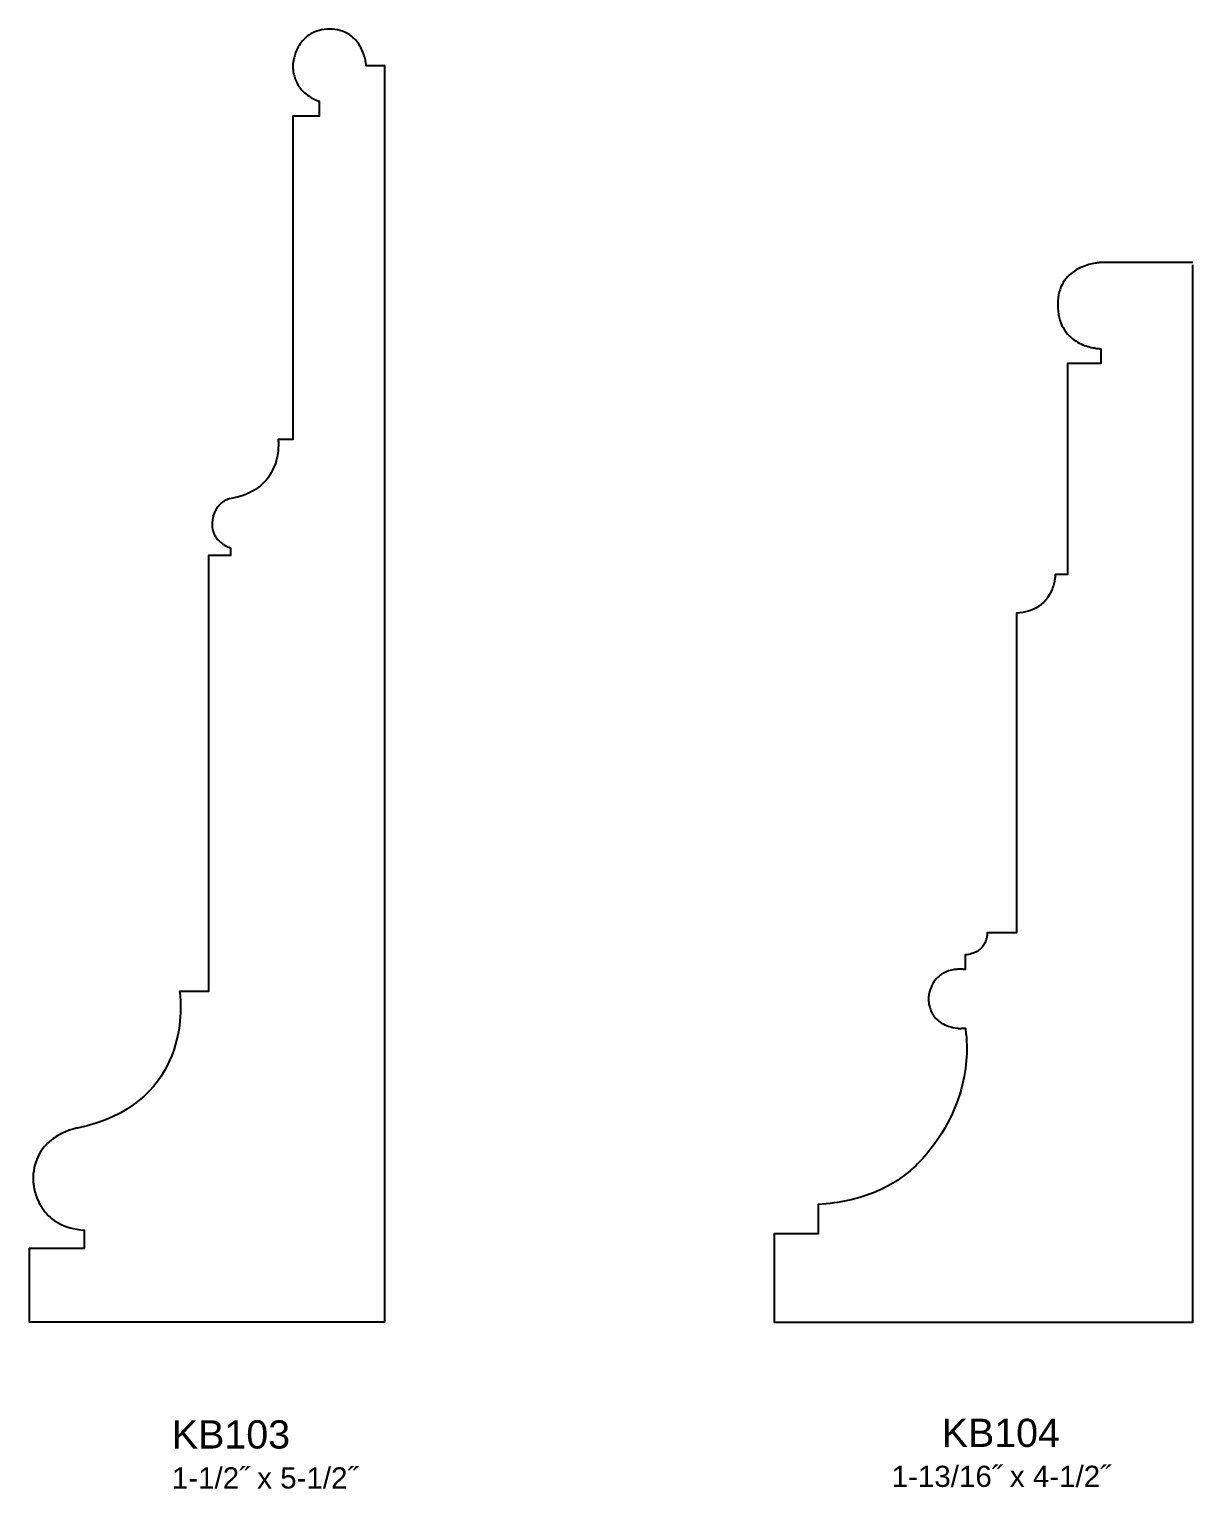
# Model space of a CAD drawing. Extents: x -7.6 to 25.2, y -14.8 to 21.1.
# Drawn here: x 0.48 to 5.44, y 4.95 to 11.16 of the extents above; entities that cross this region are included whole.
import ezdxf

# ---------------------------------------------------------------- set-up
doc = ezdxf.new("R2010")
doc.units = 0
doc.header["$MEASUREMENT"] = 0

# ---------------------------------------------------------------- blocks, each defined once
blk = doc.blocks.new('KB104')
at = {"flags": 128}
blk.add_lwpolyline([(0, 4.508), (-0.0009, 4.508), (-0.0034, 4.508), (-0.0076, 4.508), (-0.0132, 4.508), (-0.0203, 4.508), (-0.0286, 4.508), (-0.0381, 4.508), (-0.0488, 4.508), (-0.0604, 4.508), (-0.0729, 4.508), (-0.0862, 4.508), (-0.1002, 4.508), (-0.1147, 4.508), (-0.1298, 4.508), (-0.1453, 4.508), (-0.1611, 4.508), (-0.1771, 4.508), (-0.1932, 4.508), (-0.2092, 4.508), (-0.2252, 4.508), (-0.241, 4.508), (-0.2565, 4.508), (-0.2716, 4.508), (-0.2862, 4.508), (-0.3002, 4.508), (-0.3135, 4.508), (-0.326, 4.508), (-0.3376, 4.508), (-0.3482, 4.508), (-0.3577, 4.508), (-0.366, 4.508), (-0.3731, 4.508), (-0.3787, 4.508), (-0.3829, 4.508), (-0.3854, 4.508), (-0.3863, 4.508), (-0.3868, 4.508), (-0.388, 4.5079), (-0.39, 4.5078), (-0.3928, 4.5076), (-0.3962, 4.5074), (-0.4003, 4.507), (-0.405, 4.5064), (-0.4101, 4.5057), (-0.4158, 4.5048), (-0.4219, 4.5037), (-0.4284, 4.5023), (-0.4352, 4.5007), (-0.4424, 4.4989), (-0.4497, 4.4967), (-0.4573, 4.4942), (-0.465, 4.4914), (-0.4728, 4.4882), (-0.4807, 4.4846), (-0.4885, 4.4807), (-0.4963, 4.4763), (-0.504, 4.4714), (-0.5116, 4.4661), (-0.519, 4.4603), (-0.5261, 4.4539), (-0.5329, 4.4471), (-0.5394, 4.4397), (-0.5455, 4.4317), (-0.5512, 4.423), (-0.5564, 4.4138), (-0.561, 4.4039), (-0.5651, 4.3934), (-0.5685, 4.3822), (-0.5713, 4.3702), (-0.5733, 4.3576), (-0.5746, 4.3441), (-0.575, 4.3299), (-0.5746, 4.3148), (-0.5734, 4.3004), (-0.5714, 4.2869), (-0.5687, 4.2742), (-0.5654, 4.2622), (-0.5614, 4.251), (-0.5569, 4.2405), (-0.5519, 4.2307), (-0.5464, 4.2215), (-0.5404, 4.213), (-0.5341, 4.2051), (-0.5275, 4.1978), (-0.5205, 4.1911), (-0.5134, 4.185), (-0.506, 4.1793), (-0.4985, 4.1742), (-0.491, 4.1696), (-0.4833, 4.1654), (-0.4757, 4.1616), (-0.4681, 4.1583), (-0.4606, 4.1553), (-0.4533, 4.1527), (-0.4461, 4.1505), (-0.4392, 4.1485), (-0.4325, 4.1469), (-0.4262, 4.1455), (-0.4203, 4.1443), (-0.4148, 4.1434), (-0.4097, 4.1427), (-0.4052, 4.1421), (-0.4013, 4.1417), (-0.3979, 4.1415), (-0.3952, 4.1413), (-0.3933, 4.1412), (-0.392, 4.1412), (-0.3916, 4.1411), (-0.3916, 4.141), (-0.3916, 4.1406), (-0.3916, 4.1399), (-0.3916, 4.139), (-0.3916, 4.1379), (-0.3916, 4.1365), (-0.3916, 4.135), (-0.3916, 4.1333), (-0.3916, 4.1314), (-0.3916, 4.1294), (-0.3916, 4.1272), (-0.3916, 4.1249), (-0.3916, 4.1226), (-0.3916, 4.1201), (-0.3916, 4.1176), (-0.3916, 4.1151), (-0.3916, 4.1125), (-0.3916, 4.1099), (-0.3916, 4.1073), (-0.3916, 4.1047), (-0.3916, 4.1022), (-0.3916, 4.0997), (-0.3916, 4.0972), (-0.3916, 4.0949), (-0.3916, 4.0926), (-0.3916, 4.0904), (-0.3916, 4.0884), (-0.3916, 4.0865), (-0.3916, 4.0848), (-0.3916, 4.0833), (-0.3916, 4.0819), (-0.3916, 4.0808), (-0.3916, 4.0799), (-0.3916, 4.0792), (-0.3916, 4.0788), (-0.3916, 4.0787), (-0.392, 4.0787), (-0.3929, 4.0787), (-0.3944, 4.0787), (-0.3965, 4.0787), (-0.3991, 4.0787), (-0.4021, 4.0787), (-0.4056, 4.0787), (-0.4095, 4.0787), (-0.4137, 4.0787), (-0.4183, 4.0787), (-0.4232, 4.0787), (-0.4283, 4.0787), (-0.4336, 4.0787), (-0.4392, 4.0787), (-0.4448, 4.0787), (-0.4506, 4.0787), (-0.4565, 4.0787), (-0.4623, 4.0787), (-0.4682, 4.0787), (-0.4741, 4.0787), (-0.4799, 4.0787), (-0.4855, 4.0787), (-0.491, 4.0787), (-0.4964, 4.0787), (-0.5015, 4.0787), (-0.5064, 4.0787), (-0.511, 4.0787), (-0.5152, 4.0787), (-0.5191, 4.0787), (-0.5226, 4.0787), (-0.5256, 4.0787), (-0.5282, 4.0787), (-0.5303, 4.0787), (-0.5318, 4.0787), (-0.5327, 4.0787), (-0.5331, 4.0787), (-0.5331, 4.0766), (-0.5331, 4.0707), (-0.5331, 4.061), (-0.5331, 4.0479), (-0.5331, 4.0315), (-0.5331, 4.0122), (-0.5331, 3.99), (-0.5331, 3.9654), (-0.5331, 3.9384), (-0.5331, 3.9093), (-0.5331, 3.8784), (-0.5331, 3.8459), (-0.5331, 3.812), (-0.5331, 3.7769), (-0.5331, 3.7409), (-0.5331, 3.7043), (-0.5331, 3.6671), (-0.5331, 3.6298), (-0.5331, 3.5924), (-0.5331, 3.5553), (-0.5331, 3.5186), (-0.5331, 3.4826), (-0.5331, 3.4475), (-0.5331, 3.4136), (-0.5331, 3.3811), (-0.5331, 3.3502), (-0.5331, 3.3211), (-0.5331, 3.2942), (-0.5331, 3.2695), (-0.5331, 3.2474), (-0.5331, 3.228), (-0.5331, 3.2117), (-0.5331, 3.1985), (-0.5331, 3.1889), (-0.5331, 3.1829), (-0.5331, 3.1809), (-0.5332, 3.1809), (-0.5335, 3.1809), (-0.5341, 3.1809), (-0.5349, 3.1809), (-0.5358, 3.1809), (-0.5369, 3.1809), (-0.5382, 3.1809), (-0.5397, 3.1809), (-0.5412, 3.1809), (-0.5429, 3.1809), (-0.5447, 3.1809), (-0.5466, 3.1809), (-0.5486, 3.1809), (-0.5507, 3.1809), (-0.5528, 3.1809), (-0.5549, 3.1809), (-0.5571, 3.1809), (-0.5593, 3.1809), (-0.5614, 3.1809), (-0.5636, 3.1809), (-0.5657, 3.1809), (-0.5678, 3.1809), (-0.5699, 3.1809), (-0.5719, 3.1809), (-0.5738, 3.1809), (-0.5756, 3.1809), (-0.5773, 3.1809), (-0.5788, 3.1809), (-0.5803, 3.1809), (-0.5816, 3.1809), (-0.5827, 3.1809), (-0.5837, 3.1809), (-0.5844, 3.1809), (-0.585, 3.1809), (-0.5853, 3.1809), (-0.5854, 3.1809), (-0.5855, 3.1805), (-0.5855, 3.1795), (-0.5855, 3.1778), (-0.5857, 3.1755), (-0.5859, 3.1726), (-0.5862, 3.1692), (-0.5866, 3.1653), (-0.5872, 3.161), (-0.588, 3.1563), (-0.589, 3.1512), (-0.5901, 3.1457), (-0.5915, 3.14), (-0.5932, 3.134), (-0.5951, 3.1278), (-0.5973, 3.1214), (-0.5999, 3.1149), (-0.6027, 3.1082), (-0.606, 3.1016), (-0.6096, 3.0949), (-0.6136, 3.0882), (-0.6181, 3.0816), (-0.6229, 3.0751), (-0.6283, 3.0687), (-0.6341, 3.0625), (-0.6405, 3.0565), (-0.6474, 3.0508), (-0.6548, 3.0454), (-0.6628, 3.0403), (-0.6714, 3.0356), (-0.6806, 3.0313), (-0.6905, 3.0274), (-0.701, 3.0241), (-0.7121, 3.0212), (-0.724, 3.019), (-0.7366, 3.0174), (-0.75, 3.0164), (-0.75, 3.0133), (-0.75, 3.0042), (-0.75, 2.9896), (-0.75, 2.9697), (-0.75, 2.9449), (-0.75, 2.9156), (-0.75, 2.8821), (-0.75, 2.8447), (-0.75, 2.8038), (-0.75, 2.7598), (-0.75, 2.713), (-0.75, 2.6637), (-0.75, 2.6123), (-0.75, 2.5592), (-0.75, 2.5047), (-0.75, 2.4491), (-0.75, 2.3929), (-0.75, 2.3363), (-0.75, 2.2796), (-0.75, 2.2234), (-0.75, 2.1678), (-0.75, 2.1133), (-0.75, 2.0602), (-0.75, 2.0088), (-0.75, 1.9595), (-0.75, 1.9127), (-0.75, 1.8687), (-0.75, 1.8278), (-0.75, 1.7904), (-0.75, 1.7569), (-0.75, 1.7276), (-0.75, 1.7028), (-0.75, 1.6829), (-0.75, 1.6683), (-0.75, 1.6592), (-0.75, 1.6562), (-0.7502, 1.6562), (-0.7511, 1.6562), (-0.7524, 1.6562), (-0.7542, 1.6562), (-0.7565, 1.6562), (-0.7592, 1.6562), (-0.7623, 1.6562), (-0.7657, 1.6562), (-0.7695, 1.6562), (-0.7735, 1.6562), (-0.7778, 1.6562), (-0.7824, 1.6562), (-0.7871, 1.6562), (-0.792, 1.6562), (-0.797, 1.6562), (-0.8021, 1.6562), (-0.8073, 1.6562), (-0.8125, 1.6562), (-0.8177, 1.6562), (-0.8228, 1.6562), (-0.8279, 1.6562), (-0.8329, 1.6562), (-0.8378, 1.6562), (-0.8425, 1.6562), (-0.8471, 1.6562), (-0.8514, 1.6562), (-0.8554, 1.6562), (-0.8592, 1.6562), (-0.8626, 1.6562), (-0.8657, 1.6562), (-0.8684, 1.6562), (-0.8707, 1.6562), (-0.8725, 1.6562), (-0.8738, 1.6562), (-0.8747, 1.6562), (-0.8749, 1.6562), (-0.8749, 1.656), (-0.8749, 1.6554), (-0.875, 1.6544), (-0.875, 1.6532), (-0.8751, 1.6516), (-0.8752, 1.6497), (-0.8754, 1.6475), (-0.8757, 1.6451), (-0.876, 1.6425), (-0.8765, 1.6396), (-0.8771, 1.6366), (-0.8778, 1.6334), (-0.8787, 1.63), (-0.8797, 1.6266), (-0.8809, 1.623), (-0.8823, 1.6194), (-0.8839, 1.6156), (-0.8857, 1.6119), (-0.8877, 1.6081), (-0.89, 1.6044), (-0.8925, 1.6006), (-0.8952, 1.5969), (-0.8983, 1.5933), (-0.9016, 1.5898), (-0.9052, 1.5864), (-0.9091, 1.5831), (-0.9134, 1.58), (-0.918, 1.577), (-0.923, 1.5743), (-0.9283, 1.5718), (-0.934, 1.5695), (-0.9401, 1.5675), (-0.9466, 1.5657), (-0.9535, 1.5643), (-0.9609, 1.5632), (-0.9687, 1.5624), (-0.9687, 1.5623), (-0.9687, 1.5619), (-0.9687, 1.5612), (-0.9687, 1.5603), (-0.9687, 1.5591), (-0.9687, 1.5578), (-0.9687, 1.5562), (-0.9687, 1.5545), (-0.9687, 1.5527), (-0.9687, 1.5506), (-0.9687, 1.5485), (-0.9687, 1.5462), (-0.9687, 1.5439), (-0.9687, 1.5414), (-0.9687, 1.5389), (-0.9687, 1.5364), (-0.9687, 1.5338), (-0.9687, 1.5312), (-0.9687, 1.5286), (-0.9687, 1.526), (-0.9687, 1.5234), (-0.9687, 1.5209), (-0.9687, 1.5185), (-0.9687, 1.5161), (-0.9687, 1.5139), (-0.9687, 1.5117), (-0.9687, 1.5097), (-0.9687, 1.5078), (-0.9687, 1.5061), (-0.9687, 1.5045), (-0.9687, 1.5032), (-0.9687, 1.5021), (-0.9687, 1.5011), (-0.9687, 1.5005), (-0.9687, 1.5001), (-0.9687, 1.4999), (-0.969, 1.5), (-0.9699, 1.5001), (-0.9714, 1.5003), (-0.9734, 1.5005), (-0.9759, 1.5008), (-0.9789, 1.501), (-0.9823, 1.5012), (-0.9861, 1.5013), (-0.9903, 1.5013), (-0.9948, 1.5013), (-0.9997, 1.5011), (-1.0048, 1.5007), (-1.0101, 1.5002), (-1.0157, 1.4995), (-1.0214, 1.4985), (-1.0273, 1.4973), (-1.0332, 1.4958), (-1.0393, 1.494), (-1.0454, 1.4919), (-1.0515, 1.4894), (-1.0576, 1.4865), (-1.0637, 1.4833), (-1.0696, 1.4797), (-1.0755, 1.4756), (-1.0812, 1.471), (-1.0867, 1.4659), (-1.092, 1.4603), (-1.0971, 1.4542), (-1.1018, 1.4475), (-1.1063, 1.4403), (-1.1104, 1.4324), (-1.1141, 1.4239), (-1.1175, 1.4147), (-1.1203, 1.4048), (-1.1228, 1.3943), (-1.1247, 1.383), (-1.1247, 1.3821), (-1.1248, 1.3808), (-1.1248, 1.3791), (-1.1248, 1.3769), (-1.1248, 1.3744), (-1.1248, 1.3716), (-1.1246, 1.3684), (-1.1244, 1.365), (-1.124, 1.3612), (-1.1236, 1.3573), (-1.1229, 1.3531), (-1.1221, 1.3487), (-1.1211, 1.3441), (-1.1198, 1.3394), (-1.1184, 1.3346), (-1.1167, 1.3297), (-1.1147, 1.3247), (-1.1124, 1.3197), (-1.1098, 1.3146), (-1.1069, 1.3096), (-1.1037, 1.3045), (-1.1001, 1.2996), (-1.096, 1.2947), (-1.0916, 1.2899), (-1.0868, 1.2853), (-1.0815, 1.2808), (-1.0758, 1.2765), (-1.0695, 1.2724), (-1.0628, 1.2685), (-1.0555, 1.2649), (-1.0477, 1.2615), (-1.0394, 1.2585), (-1.0304, 1.2558), (-1.0209, 1.2535), (-1.0107, 1.2515), (-0.9999, 1.2499), (-0.9993, 1.2499), (-0.9986, 1.2498), (-0.9979, 1.2497), (-0.9971, 1.2497), (-0.9963, 1.2496), (-0.9955, 1.2496), (-0.9947, 1.2496), (-0.9939, 1.2496), (-0.993, 1.2496), (-0.9921, 1.2496), (-0.9912, 1.2496), (-0.9903, 1.2496), (-0.9894, 1.2496), (-0.9885, 1.2496), (-0.9875, 1.2496), (-0.9866, 1.2497), (-0.9856, 1.2497), (-0.9847, 1.2497), (-0.9837, 1.2498), (-0.9828, 1.2498), (-0.9818, 1.2498), (-0.9808, 1.2499), (-0.9799, 1.2499), (-0.979, 1.2499), (-0.978, 1.25), (-0.9771, 1.25), (-0.9762, 1.25), (-0.9753, 1.25), (-0.9744, 1.25), (-0.9735, 1.25), (-0.9726, 1.25), (-0.9718, 1.25), (-0.971, 1.25), (-0.9702, 1.25), (-0.9694, 1.25), (-0.9687, 1.2499), (-0.968, 1.2461), (-0.9672, 1.2413), (-0.9663, 1.2353), (-0.9654, 1.2284), (-0.9646, 1.2206), (-0.9637, 1.2118), (-0.963, 1.202), (-0.9624, 1.1915), (-0.962, 1.18), (-0.9618, 1.1678), (-0.9619, 1.1548), (-0.9623, 1.141), (-0.963, 1.1266), (-0.9641, 1.1115), (-0.9657, 1.0957), (-0.9677, 1.0793), (-0.9702, 1.0623), (-0.9733, 1.0448), (-0.977, 1.0268), (-0.9813, 1.0083), (-0.9863, 0.9893), (-0.992, 0.9699), (-0.9985, 0.9501), (-1.0058, 0.93), (-1.0139, 0.9096), (-1.0229, 0.8888), (-1.0329, 0.8678), (-1.0438, 0.8466), (-1.0557, 0.8252), (-1.0687, 0.8037), (-1.0827, 0.782), (-1.0979, 0.7602), (-1.1143, 0.7383), (-1.1319, 0.7164), (-1.1508, 0.6946), (-1.171, 0.6727), (-1.1789, 0.6652), (-1.1869, 0.6578), (-1.1951, 0.6505), (-1.2035, 0.6434), (-1.212, 0.6363), (-1.2207, 0.6294), (-1.2295, 0.6226), (-1.2385, 0.616), (-1.2478, 0.6095), (-1.2572, 0.6031), (-1.2668, 0.5969), (-1.2766, 0.5909), (-1.2866, 0.585), (-1.2969, 0.5793), (-1.3074, 0.5737), (-1.3181, 0.5683), (-1.3291, 0.563), (-1.3403, 0.5579), (-1.3518, 0.553), (-1.3636, 0.5483), (-1.3756, 0.5438), (-1.3879, 0.5394), (-1.4005, 0.5353), (-1.4134, 0.5313), (-1.4266, 0.5275), (-1.4401, 0.524), (-1.4539, 0.5206), (-1.4681, 0.5174), (-1.4825, 0.5145), (-1.4973, 0.5117), (-1.5125, 0.5092), (-1.528, 0.5069), (-1.5439, 0.5048), (-1.5601, 0.503), (-1.5767, 0.5014), (-1.5937, 0.5), (-1.5937, 0.4997), (-1.5937, 0.4989), (-1.5937, 0.4975), (-1.5937, 0.4957), (-1.5937, 0.4934), (-1.5937, 0.4907), (-1.5937, 0.4876), (-1.5937, 0.4842), (-1.5937, 0.4804), (-1.5937, 0.4764), (-1.5937, 0.4721), (-1.5937, 0.4676), (-1.5937, 0.4628), (-1.5937, 0.458), (-1.5937, 0.453), (-1.5937, 0.4478), (-1.5937, 0.4427), (-1.5937, 0.4375), (-1.5937, 0.4323), (-1.5937, 0.4271), (-1.5937, 0.422), (-1.5937, 0.417), (-1.5937, 0.4121), (-1.5937, 0.4074), (-1.5937, 0.4029), (-1.5937, 0.3985), (-1.5937, 0.3945), (-1.5937, 0.3907), (-1.5937, 0.3873), (-1.5937, 0.3842), (-1.5937, 0.3815), (-1.5937, 0.3793), (-1.5937, 0.3774), (-1.5937, 0.3761), (-1.5937, 0.3753), (-1.5937, 0.375), (-1.5941, 0.375), (-1.5953, 0.375), (-1.5973, 0.375), (-1.6001, 0.375), (-1.6035, 0.375), (-1.6075, 0.375), (-1.6122, 0.375), (-1.6173, 0.375), (-1.623, 0.375), (-1.629, 0.375), (-1.6355, 0.375), (-1.6423, 0.375), (-1.6493, 0.375), (-1.6567, 0.375), (-1.6642, 0.375), (-1.6718, 0.375), (-1.6796, 0.375), (-1.6874, 0.375), (-1.6952, 0.375), (-1.703, 0.375), (-1.7106, 0.375), (-1.7181, 0.375), (-1.7255, 0.375), (-1.7325, 0.375), (-1.7393, 0.375), (-1.7458, 0.375), (-1.7519, 0.375), (-1.7575, 0.375), (-1.7626, 0.375), (-1.7673, 0.375), (-1.7713, 0.375), (-1.7747, 0.375), (-1.7775, 0.375), (-1.7795, 0.375), (-1.7807, 0.375), (-1.7812, 0.375), (-1.7812, 0.3741), (-1.7812, 0.3716), (-1.7812, 0.3676), (-1.7812, 0.3621), (-1.7812, 0.3553), (-1.7812, 0.3472), (-1.7812, 0.338), (-1.7812, 0.3277), (-1.7812, 0.3164), (-1.7812, 0.3042), (-1.7812, 0.2913), (-1.7812, 0.2778), (-1.7812, 0.2636), (-1.7812, 0.249), (-1.7812, 0.2339), (-1.7812, 0.2186), (-1.7812, 0.2031), (-1.7812, 0.1875), (-1.7812, 0.1719), (-1.7812, 0.1564), (-1.7812, 0.141), (-1.7812, 0.126), (-1.7812, 0.1114), (-1.7812, 0.0972), (-1.7812, 0.0836), (-1.7812, 0.0707), (-1.7812, 0.0586), (-1.7812, 0.0473), (-1.7812, 0.037), (-1.7812, 0.0278), (-1.7812, 0.0197), (-1.7812, 0.0129), (-1.7812, 0.0074), (-1.7812, 0.0033), (-1.7812, 0.0009), (-1.7812, 0), (-1.7771, 0), (-1.7653, 0), (-1.7461, 0), (-1.7201, 0), (-1.6876, 0), (-1.6492, 0), (-1.6053, 0), (-1.5564, 0), (-1.5029, 0), (-1.4452, 0), (-1.3839, 0), (-1.3194, 0), (-1.2521, 0), (-1.1826, 0), (-1.1112, 0), (-1.0384, 0), (-0.9647, 0), (-0.8906, 0), (-0.8164, 0), (-0.7428, 0), (-0.67, 0), (-0.5986, 0), (-0.529, 0), (-0.4618, 0), (-0.3973, 0), (-0.336, 0), (-0.2783, 0), (-0.2248, 0), (-0.1758, 0), (-0.1319, 0), (-0.0935, 0), (-0.0611, 0), (-0.035, 0), (-0.0159, 0), (-0.004, 0), (0, 0), (0, 0.0102), (0, 0.0402), (0, 0.0887), (0, 0.1546), (0, 0.2367), (0, 0.3339), (0, 0.445), (0, 0.5689), (0, 0.7044), (0, 0.8503), (0, 1.0054), (0, 1.1687), (0, 1.339), (0, 1.515), (0, 1.6957), (0, 1.8799), (0, 2.0663), (0, 2.254), (0, 2.4416), (0, 2.6281), (0, 2.8123), (0, 2.993), (0, 3.169), (0, 3.3392), (0, 3.5025), (0, 3.6577), (0, 3.8036), (0, 3.9391), (0, 4.0629), (0, 4.1741), (0, 4.2713), (0, 4.3534), (0, 4.4193), (0, 4.4678), (0, 4.4977)], dxfattribs=at)
blk = doc.blocks.new('KB103')
at = {"flags": 128}
blk.add_lwpolyline([(0, 2.4493), (0, 2.6717), (0, 2.8941), (0, 3.1152), (0, 3.3335), (0, 3.5477), (0, 3.7563), (0, 3.9581), (0, 4.1517), (0, 4.3356), (0, 4.5086), (0, 4.6691), (0, 4.8159), (0, 4.9477), (0, 5.0629), (0, 5.1602), (0, 5.2383), (0, 5.2958), (0, 5.3435), (-0.0002, 5.3435), (-0.0007, 5.3435), (-0.0015, 5.3435), (-0.0027, 5.3435), (-0.0041, 5.3435), (-0.0058, 5.3435), (-0.0078, 5.3435), (-0.0099, 5.3435), (-0.0123, 5.3435), (-0.0148, 5.3435), (-0.0175, 5.3435), (-0.0204, 5.3435), (-0.0233, 5.3435), (-0.0264, 5.3435), (-0.0296, 5.3435), (-0.0328, 5.3435), (-0.036, 5.3435), (-0.0393, 5.3435), (-0.0426, 5.3435), (-0.0458, 5.3435), (-0.049, 5.3435), (-0.0522, 5.3435), (-0.0553, 5.3435), (-0.0582, 5.3435), (-0.0611, 5.3435), (-0.0638, 5.3435), (-0.0663, 5.3435), (-0.0687, 5.3435), (-0.0708, 5.3435), (-0.0728, 5.3435), (-0.0745, 5.3435), (-0.0759, 5.3435), (-0.0771, 5.3435), (-0.0779, 5.3435), (-0.0784, 5.3435), (-0.0786, 5.3435), (-0.0786, 5.3438), (-0.0787, 5.3449), (-0.0789, 5.3465), (-0.0791, 5.3488), (-0.0795, 5.3517), (-0.08, 5.355), (-0.0806, 5.3589), (-0.0814, 5.3632), (-0.0824, 5.3679), (-0.0836, 5.3729), (-0.0849, 5.3783), (-0.0865, 5.384), (-0.0884, 5.3899), (-0.0905, 5.396), (-0.0929, 5.4022), (-0.0955, 5.4086), (-0.0985, 5.4151), (-0.1018, 5.4216), (-0.1054, 5.4281), (-0.1094, 5.4346), (-0.1137, 5.4409), (-0.1185, 5.4472), (-0.1236, 5.4533), (-0.1292, 5.4592), (-0.1352, 5.4649), (-0.1417, 5.4702), (-0.1486, 5.4753), (-0.156, 5.48), (-0.164, 5.4843), (-0.1724, 5.4881), (-0.1814, 5.4915), (-0.1909, 5.4943), (-0.201, 5.4966), (-0.2117, 5.4983), (-0.2229, 5.4994), (-0.2348, 5.4997), (-0.2467, 5.4994), (-0.258, 5.4984), (-0.2687, 5.4968), (-0.2788, 5.4946), (-0.2883, 5.4918), (-0.2973, 5.4886), (-0.3057, 5.4849), (-0.3136, 5.4808), (-0.321, 5.4762), (-0.328, 5.4714), (-0.3344, 5.4662), (-0.3404, 5.4608), (-0.346, 5.4551), (-0.3511, 5.4492), (-0.3559, 5.4432), (-0.3602, 5.4371), (-0.3642, 5.4309), (-0.3678, 5.4246), (-0.3711, 5.4184), (-0.3741, 5.4121), (-0.3767, 5.406), (-0.3791, 5.4), (-0.3812, 5.3941), (-0.383, 5.3885), (-0.3846, 5.383), (-0.386, 5.3778), (-0.3871, 5.373), (-0.3881, 5.3685), (-0.3889, 5.3643), (-0.3895, 5.3606), (-0.39, 5.3574), (-0.3904, 5.3547), (-0.3906, 5.3525), (-0.3908, 5.3509), (-0.3909, 5.3499), (-0.3909, 5.3495), (-0.3909, 5.3492), (-0.391, 5.3485), (-0.391, 5.3472), (-0.3911, 5.3455), (-0.3911, 5.3433), (-0.3911, 5.3408), (-0.391, 5.3378), (-0.3908, 5.3345), (-0.3906, 5.3308), (-0.3902, 5.3269), (-0.3896, 5.3226), (-0.389, 5.3181), (-0.3881, 5.3133), (-0.3871, 5.3083), (-0.3858, 5.3031), (-0.3843, 5.2978), (-0.3826, 5.2923), (-0.3806, 5.2867), (-0.3783, 5.281), (-0.3757, 5.2752), (-0.3728, 5.2694), (-0.3696, 5.2636), (-0.366, 5.2577), (-0.362, 5.2519), (-0.3576, 5.2462), (-0.3529, 5.2405), (-0.3476, 5.2349), (-0.342, 5.2295), (-0.3359, 5.2242), (-0.3292, 5.2191), (-0.3221, 5.2141), (-0.3145, 5.2094), (-0.3063, 5.205), (-0.2975, 5.2008), (-0.2882, 5.1969), (-0.2783, 5.1934), (-0.2783, 5.1932), (-0.2783, 5.1928), (-0.2783, 5.1921), (-0.2783, 5.1912), (-0.2783, 5.19), (-0.2783, 5.1886), (-0.2783, 5.187), (-0.2783, 5.1853), (-0.2783, 5.1833), (-0.2783, 5.1812), (-0.2783, 5.179), (-0.2783, 5.1767), (-0.2783, 5.1743), (-0.2783, 5.1717), (-0.2783, 5.1692), (-0.2783, 5.1665), (-0.2783, 5.1639), (-0.2783, 5.1612), (-0.2783, 5.1585), (-0.2783, 5.1558), (-0.2783, 5.1532), (-0.2783, 5.1506), (-0.2783, 5.1481), (-0.2783, 5.1457), (-0.2783, 5.1434), (-0.2783, 5.1411), (-0.2783, 5.1391), (-0.2783, 5.1371), (-0.2783, 5.1353), (-0.2783, 5.1338), (-0.2783, 5.1324), (-0.2783, 5.1312), (-0.2783, 5.1303), (-0.2783, 5.1296), (-0.2783, 5.1291), (-0.2783, 5.129), (-0.2786, 5.129), (-0.2793, 5.129), (-0.2805, 5.129), (-0.2822, 5.129), (-0.2842, 5.129), (-0.2867, 5.129), (-0.2894, 5.129), (-0.2925, 5.129), (-0.2959, 5.129), (-0.2996, 5.129), (-0.3035, 5.129), (-0.3075, 5.129), (-0.3118, 5.129), (-0.3162, 5.129), (-0.3207, 5.129), (-0.3253, 5.129), (-0.33, 5.129), (-0.3347, 5.129), (-0.3394, 5.129), (-0.344, 5.129), (-0.3487, 5.129), (-0.3532, 5.129), (-0.3576, 5.129), (-0.3618, 5.129), (-0.3659, 5.129), (-0.3698, 5.129), (-0.3735, 5.129), (-0.3768, 5.129), (-0.3799, 5.129), (-0.3827, 5.129), (-0.3852, 5.129), (-0.3872, 5.129), (-0.3889, 5.129), (-0.3901, 5.129), (-0.3908, 5.129), (-0.3911, 5.129), (-0.3911, 5.1259), (-0.3911, 5.1167), (-0.3911, 5.1019), (-0.3911, 5.0818), (-0.3911, 5.0568), (-0.3911, 5.0271), (-0.3911, 4.9933), (-0.3911, 4.9555), (-0.3911, 4.9142), (-0.3911, 4.8697), (-0.3911, 4.8223), (-0.3911, 4.7725), (-0.3911, 4.7206), (-0.3911, 4.6669), (-0.3911, 4.6118), (-0.3911, 4.5556), (-0.3911, 4.4988), (-0.3911, 4.4415), (-0.3911, 4.3843), (-0.3911, 4.3274), (-0.3911, 4.2712), (-0.3911, 4.2161), (-0.3911, 4.1624), (-0.3911, 4.1105), (-0.3911, 4.0607), (-0.3911, 4.0134), (-0.3911, 3.9689), (-0.3911, 3.9276), (-0.3911, 3.8898), (-0.3911, 3.8559), (-0.3911, 3.8263), (-0.3911, 3.8012), (-0.3911, 3.7811), (-0.3911, 3.7663), (-0.3911, 3.7572), (-0.3911, 3.7541), (-0.3912, 3.7541), (-0.3916, 3.7541), (-0.3923, 3.7541), (-0.3932, 3.7541), (-0.3944, 3.7541), (-0.3957, 3.7541), (-0.3972, 3.7541), (-0.399, 3.7541), (-0.4008, 3.7541), (-0.4029, 3.7541), (-0.405, 3.7541), (-0.4073, 3.7541), (-0.4096, 3.7541), (-0.4121, 3.7541), (-0.4146, 3.7541), (-0.4171, 3.7541), (-0.4197, 3.7541), (-0.4223, 3.7541), (-0.4249, 3.7541), (-0.4275, 3.7541), (-0.4301, 3.7541), (-0.4326, 3.7541), (-0.435, 3.7541), (-0.4374, 3.7541), (-0.4396, 3.7541), (-0.4418, 3.7541), (-0.4438, 3.7541), (-0.4457, 3.7541), (-0.4474, 3.7541), (-0.4489, 3.7541), (-0.4503, 3.7541), (-0.4514, 3.7541), (-0.4523, 3.7541), (-0.453, 3.7541), (-0.4534, 3.7541), (-0.4536, 3.7541), (-0.4535, 3.7536), (-0.4534, 3.7522), (-0.4532, 3.7498), (-0.4529, 3.7467), (-0.4527, 3.7428), (-0.4526, 3.7381), (-0.4526, 3.7327), (-0.4526, 3.7267), (-0.4529, 3.7202), (-0.4534, 3.713), (-0.4541, 3.7054), (-0.455, 3.6974), (-0.4563, 3.6889), (-0.458, 3.6802), (-0.46, 3.6711), (-0.4625, 3.6618), (-0.4655, 3.6523), (-0.4689, 3.6426), (-0.4729, 3.6329), (-0.4775, 3.6231), (-0.4826, 3.6134), (-0.4885, 3.6037), (-0.495, 3.5941), (-0.5022, 3.5846), (-0.5102, 3.5754), (-0.519, 3.5664), (-0.5287, 3.5577), (-0.5392, 3.5494), (-0.5506, 3.5415), (-0.563, 3.534), (-0.5764, 3.5271), (-0.5908, 3.5207), (-0.6062, 3.5149), (-0.6228, 3.5098), (-0.6404, 3.5054), (-0.6593, 3.5017), (-0.6615, 3.5012), (-0.6639, 3.5006), (-0.6663, 3.4998), (-0.6688, 3.4989), (-0.6714, 3.4979), (-0.674, 3.4968), (-0.6767, 3.4955), (-0.6794, 3.4941), (-0.6822, 3.4926), (-0.685, 3.4909), (-0.6877, 3.489), (-0.6905, 3.4871), (-0.6933, 3.4849), (-0.6961, 3.4827), (-0.6988, 3.4802), (-0.7015, 3.4776), (-0.7042, 3.4749), (-0.7068, 3.472), (-0.7093, 3.469), (-0.7118, 3.4658), (-0.7142, 3.4624), (-0.7165, 3.4589), (-0.7187, 3.4552), (-0.7208, 3.4513), (-0.7228, 3.4473), (-0.7247, 3.4431), (-0.7264, 3.4387), (-0.728, 3.4341), (-0.7295, 3.4294), (-0.7307, 3.4245), (-0.7318, 3.4194), (-0.7327, 3.4141), (-0.7335, 3.4087), (-0.734, 3.403), (-0.7343, 3.3972), (-0.7345, 3.3912), (-0.7343, 3.3851), (-0.7338, 3.3794), (-0.7329, 3.3738), (-0.7318, 3.3684), (-0.7303, 3.3633), (-0.7287, 3.3583), (-0.7267, 3.3536), (-0.7246, 3.3491), (-0.7222, 3.3447), (-0.7197, 3.3406), (-0.717, 3.3367), (-0.7142, 3.3329), (-0.7112, 3.3293), (-0.7082, 3.326), (-0.705, 3.3228), (-0.7018, 3.3198), (-0.6986, 3.3169), (-0.6953, 3.3142), (-0.6921, 3.3117), (-0.6888, 3.3094), (-0.6856, 3.3072), (-0.6825, 3.3052), (-0.6795, 3.3034), (-0.6765, 3.3017), (-0.6737, 3.3002), (-0.671, 3.2988), (-0.6684, 3.2975), (-0.6661, 3.2964), (-0.6639, 3.2955), (-0.662, 3.2947), (-0.6603, 3.294), (-0.6589, 3.2934), (-0.6577, 3.293), (-0.6569, 3.2927), (-0.6564, 3.2925), (-0.6562, 3.2924), (-0.6562, 3.2924), (-0.6562, 3.2922), (-0.6562, 3.2918), (-0.6562, 3.2914), (-0.6562, 3.2908), (-0.6562, 3.2901), (-0.6562, 3.2894), (-0.6562, 3.2885), (-0.6562, 3.2876), (-0.6562, 3.2865), (-0.6562, 3.2855), (-0.6562, 3.2843), (-0.6562, 3.2832), (-0.6562, 3.2819), (-0.6562, 3.2807), (-0.6562, 3.2794), (-0.6562, 3.2781), (-0.6562, 3.2768), (-0.6562, 3.2755), (-0.6562, 3.2742), (-0.6562, 3.2729), (-0.6562, 3.2717), (-0.6562, 3.2705), (-0.6562, 3.2693), (-0.6562, 3.2682), (-0.6562, 3.2671), (-0.6562, 3.2661), (-0.6562, 3.2651), (-0.6562, 3.2643), (-0.6562, 3.2635), (-0.6562, 3.2628), (-0.6562, 3.2623), (-0.6562, 3.2618), (-0.6562, 3.2615), (-0.6562, 3.2613), (-0.6562, 3.2612), (-0.6564, 3.2612), (-0.657, 3.2612), (-0.6581, 3.2612), (-0.6594, 3.2612), (-0.6611, 3.2612), (-0.6632, 3.2612), (-0.6655, 3.2612), (-0.668, 3.2612), (-0.6709, 3.2612), (-0.6739, 3.2612), (-0.6771, 3.2612), (-0.6805, 3.2612), (-0.6841, 3.2612), (-0.6877, 3.2612), (-0.6915, 3.2612), (-0.6953, 3.2612), (-0.6992, 3.2612), (-0.7031, 3.2612), (-0.707, 3.2612), (-0.7109, 3.2612), (-0.7147, 3.2612), (-0.7185, 3.2612), (-0.7221, 3.2612), (-0.7257, 3.2612), (-0.7291, 3.2612), (-0.7323, 3.2612), (-0.7353, 3.2612), (-0.7381, 3.2612), (-0.7407, 3.2612), (-0.743, 3.2612), (-0.745, 3.2612), (-0.7467, 3.2612), (-0.7481, 3.2612), (-0.7491, 3.2612), (-0.7497, 3.2612), (-0.75, 3.2612), (-0.75, 3.257), (-0.75, 3.2447), (-0.75, 3.2247), (-0.75, 3.1976), (-0.75, 3.1638), (-0.75, 3.1238), (-0.75, 3.0781), (-0.75, 3.0271), (-0.75, 2.9714), (-0.75, 2.9113), (-0.75, 2.8475), (-0.75, 2.7803), (-0.75, 2.7103), (-0.75, 2.6378), (-0.75, 2.5635), (-0.75, 2.4877), (-0.75, 2.411), (-0.75, 2.3338), (-0.75, 2.2566), (-0.75, 2.1799), (-0.75, 2.1041), (-0.75, 2.0297), (-0.75, 1.9573), (-0.75, 1.8873), (-0.75, 1.8201), (-0.75, 1.7562), (-0.75, 1.6962), (-0.75, 1.6405), (-0.75, 1.5895), (-0.75, 1.5438), (-0.75, 1.5038), (-0.75, 1.47), (-0.75, 1.4429), (-0.75, 1.4229), (-0.75, 1.4106), (-0.75, 1.4064), (-0.7502, 1.4064), (-0.7511, 1.4064), (-0.7524, 1.4064), (-0.7542, 1.4064), (-0.7564, 1.4064), (-0.7591, 1.4064), (-0.7621, 1.4064), (-0.7655, 1.4064), (-0.7692, 1.4064), (-0.7732, 1.4064), (-0.7774, 1.4064), (-0.7819, 1.4064), (-0.7866, 1.4064), (-0.7914, 1.4064), (-0.7963, 1.4064), (-0.8013, 1.4064), (-0.8064, 1.4064), (-0.8116, 1.4064), (-0.8167, 1.4064), (-0.8218, 1.4064), (-0.8268, 1.4064), (-0.8318, 1.4064), (-0.8366, 1.4064), (-0.8412, 1.4064), (-0.8457, 1.4064), (-0.8499, 1.4064), (-0.8539, 1.4064), (-0.8576, 1.4064), (-0.861, 1.4064), (-0.8641, 1.4064), (-0.8667, 1.4064), (-0.869, 1.4064), (-0.8708, 1.4064), (-0.8721, 1.4064), (-0.8729, 1.4064), (-0.8732, 1.4064), (-0.873, 1.4053), (-0.8726, 1.4021), (-0.8719, 1.397), (-0.8712, 1.39), (-0.8704, 1.3812), (-0.8697, 1.3708), (-0.8692, 1.3588), (-0.8689, 1.3454), (-0.8689, 1.3306), (-0.8694, 1.3147), (-0.8703, 1.2976), (-0.8718, 1.2795), (-0.874, 1.2605), (-0.8769, 1.2407), (-0.8807, 1.2203), (-0.8855, 1.1992), (-0.8912, 1.1778), (-0.898, 1.1559), (-0.9061, 1.1338), (-0.9154, 1.1116), (-0.926, 1.0893), (-0.9381, 1.0671), (-0.9518, 1.0451), (-0.967, 1.0234), (-0.984, 1.0021), (-1.0028, 0.9813), (-1.0234, 0.9611), (-1.046, 0.9416), (-1.0706, 0.923), (-1.0974, 0.9053), (-1.1264, 0.8886), (-1.1578, 0.8731), (-1.1915, 0.8589), (-1.2277, 0.8461), (-1.2665, 0.8347), (-1.3079, 0.8249), (-1.3104, 0.8244), (-1.3135, 0.8237), (-1.3172, 0.8229), (-1.3213, 0.8218), (-1.326, 0.8205), (-1.3311, 0.819), (-1.3366, 0.8173), (-1.3425, 0.8153), (-1.3487, 0.8131), (-1.3552, 0.8105), (-1.362, 0.8077), (-1.3689, 0.8046), (-1.3761, 0.8011), (-1.3833, 0.7973), (-1.3907, 0.7932), (-1.3981, 0.7887), (-1.4055, 0.7838), (-1.4129, 0.7786), (-1.4202, 0.7729), (-1.4274, 0.7668), (-1.4345, 0.7603), (-1.4414, 0.7533), (-1.448, 0.7458), (-1.4544, 0.7379), (-1.4605, 0.7295), (-1.4663, 0.7206), (-1.4717, 0.7112), (-1.4767, 0.7012), (-1.4812, 0.6907), (-1.4852, 0.6797), (-1.4887, 0.668), (-1.4916, 0.6558), (-1.4939, 0.643), (-1.4956, 0.6296), (-1.4965, 0.6155), (-1.4967, 0.6008), (-1.4966, 0.5987), (-1.4963, 0.5959), (-1.4959, 0.5924), (-1.4954, 0.5884), (-1.4948, 0.5838), (-1.4939, 0.5787), (-1.4929, 0.5731), (-1.4917, 0.5671), (-1.4902, 0.5607), (-1.4885, 0.554), (-1.4865, 0.5469), (-1.4841, 0.5396), (-1.4815, 0.532), (-1.4785, 0.5243), (-1.4751, 0.5164), (-1.4713, 0.5084), (-1.4672, 0.5004), (-1.4625, 0.4923), (-1.4574, 0.4843), (-1.4519, 0.4763), (-1.4458, 0.4684), (-1.4392, 0.4607), (-1.432, 0.4531), (-1.4243, 0.4458), (-1.416, 0.4387), (-1.407, 0.432), (-1.3975, 0.4256), (-1.3872, 0.4196), (-1.3763, 0.414), (-1.3646, 0.4089), (-1.3523, 0.4043), (-1.3392, 0.4003), (-1.3253, 0.3969), (-1.3106, 0.3941), (-1.2951, 0.392), (-1.2788, 0.3906), (-1.2788, 0.3904), (-1.2788, 0.3899), (-1.2788, 0.3891), (-1.2788, 0.3879), (-1.2788, 0.3865), (-1.2788, 0.3848), (-1.2788, 0.3829), (-1.2788, 0.3808), (-1.2788, 0.3784), (-1.2788, 0.3759), (-1.2788, 0.3732), (-1.2788, 0.3704), (-1.2788, 0.3674), (-1.2788, 0.3644), (-1.2788, 0.3612), (-1.2788, 0.358), (-1.2788, 0.3548), (-1.2788, 0.3515), (-1.2788, 0.3483), (-1.2788, 0.3451), (-1.2788, 0.3419), (-1.2788, 0.3387), (-1.2788, 0.3357), (-1.2788, 0.3327), (-1.2788, 0.3299), (-1.2788, 0.3272), (-1.2788, 0.3247), (-1.2788, 0.3223), (-1.2788, 0.3202), (-1.2788, 0.3183), (-1.2788, 0.3166), (-1.2788, 0.3152), (-1.2788, 0.314), (-1.2788, 0.3132), (-1.2788, 0.3127), (-1.2788, 0.3125), (-1.2793, 0.3125), (-1.2808, 0.3125), (-1.2834, 0.3125), (-1.2868, 0.3125), (-1.2911, 0.3125), (-1.2961, 0.3125), (-1.3019, 0.3125), (-1.3083, 0.3125), (-1.3154, 0.3125), (-1.323, 0.3125), (-1.331, 0.3125), (-1.3395, 0.3125), (-1.3484, 0.3125), (-1.3575, 0.3125), (-1.3669, 0.3125), (-1.3765, 0.3125), (-1.3862, 0.3125), (-1.3959, 0.3125), (-1.4057, 0.3125), (-1.4154, 0.3125), (-1.425, 0.3125), (-1.4344, 0.3125), (-1.4435, 0.3125), (-1.4524, 0.3125), (-1.4608, 0.3125), (-1.4689, 0.3125), (-1.4765, 0.3125), (-1.4835, 0.3125), (-1.49, 0.3125), (-1.4958, 0.3125), (-1.5008, 0.3125), (-1.5051, 0.3125), (-1.5085, 0.3125), (-1.511, 0.3125), (-1.5126, 0.3125), (-1.5131, 0.3125), (-1.5131, 0.3118), (-1.5131, 0.3097), (-1.5131, 0.3063), (-1.5131, 0.3018), (-1.5131, 0.2961), (-1.5131, 0.2893), (-1.5131, 0.2816), (-1.5131, 0.2731), (-1.5131, 0.2637), (-1.5131, 0.2535), (-1.5131, 0.2428), (-1.5131, 0.2315), (-1.5131, 0.2197), (-1.5131, 0.2075), (-1.5131, 0.1949), (-1.5131, 0.1822), (-1.5131, 0.1693), (-1.5131, 0.1562), (-1.5131, 0.1432), (-1.5131, 0.1303), (-1.5131, 0.1175), (-1.5131, 0.105), (-1.5131, 0.0928), (-1.5131, 0.081), (-1.5131, 0.0697), (-1.5131, 0.0589), (-1.5131, 0.0488), (-1.5131, 0.0394), (-1.5131, 0.0308), (-1.5131, 0.0231), (-1.5131, 0.0164), (-1.5131, 0.0107), (-1.5131, 0.0061), (-1.5131, 0.0028), (-1.5131, 0.0007), (-1.5131, 0), (-1.5097, 0), (-1.4996, 0), (-1.4833, 0), (-1.4612, 0), (-1.4337, 0), (-1.401, 0), (-1.3637, 0), (-1.3222, 0), (-1.2767, 0), (-1.2277, 0), (-1.1756, 0), (-1.1208, 0), (-1.0637, 0), (-1.0046, 0), (-0.9439, 0), (-0.8821, 0), (-0.8195, 0), (-0.7566, 0), (-0.6936, 0), (-0.631, 0), (-0.5692, 0), (-0.5085, 0), (-0.4494, 0), (-0.3923, 0), (-0.3375, 0), (-0.2854, 0), (-0.2364, 0), (-0.191, 0), (-0.1494, 0), (-0.1121, 0), (-0.0795, 0), (-0.0519, 0), (-0.0298, 0), (-0.0135, 0), (-0.0034, 0), (0, 0), (0, 0.0121), (0, 0.0476), (0, 0.1051), (0, 0.1832), (0, 0.2806), (0, 0.3958), (0, 0.5275), (0, 0.6743), (0, 0.8349), (0, 1.0079), (0, 1.1918), (0, 1.3853), (0, 1.5871), (0, 1.7958), (0, 2.01), (0, 2.2283)], close=True, dxfattribs=at)

msp = doc.modelspace()

# ---------------------------------------------------------------- block references
at = {"linetype": 'Continuous'}
for name, p in [('KB103', (1.9965, 5.6562)), ('KB104', (5.4354, 5.6554))]:
    msp.add_blockref(name, p, dxfattribs=at)

# ---------------------------------------------------------------- texts
at = {"linetype": 'Continuous', "lineweight": 0, "char_height": 0.12}
for s, insert, width, attachment_point in [('{\\fArial|b0|i0|c0|p34;\\W5.3927;  \\W1;KB103\\P\\H0.75x;\\W7.1903;  \\W1;1-1/2˝ x 5-1/2˝\\H1.3333x;\\P\\W7.9876;  }', (0.5882, 5.2375), 1.488112, 1), ('{\\fArial|b0|i0|c0|p34;KB104\\P\\H0.75x;1-13/16˝ x 4-1/2˝}', (4.6184, 5.2443), 1.753584, 2)]:
    msp.add_mtext(s, dxfattribs=dict(at, insert=insert, width=width, attachment_point=attachment_point))

doc.saveas('drawing.dxf')
